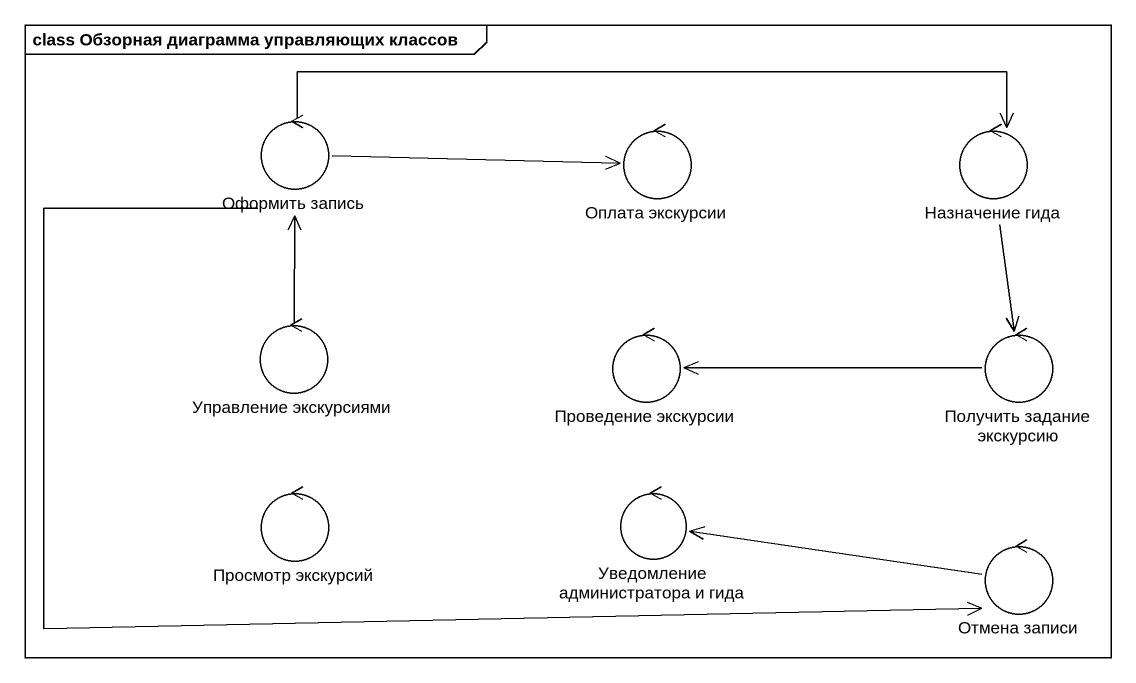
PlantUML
@startuml
mainframe class Обзорная диаграмма управляющих классов
control "Оформить запись" as Оформить_запись
control "Оплата экскурсии" as Оплата_экскурсии
control "Назначение гида" as Назначение_гида
control "Управление экскурсиями" as Управление_экскурсиями
control "Проведение экскурсии" as Проведение_экскурсии
control "Получить задание экскурсию" as Получить_задание_экскурсию
control "Просмотр экскурсий" as Просмотр_экскурсий
control "Уведомление администратора и гида" as Уведомление_администратора
control "Отмена записи" as Отмена_записи
Оформить_запись -right-> Оплата_экскурсии
Оформить_запись -right-> Назначение_гида
Оформить_запись -right-> Отмена_записи
Назначение_гида --> Получить_задание_экскурсию
Управление_экскурсиями -up-> Оформить_запись
Получить_задание_экскурсию -left-> Проведение_экскурсии
Отмена_записи -left-> Уведомление_администратора
@enduml
